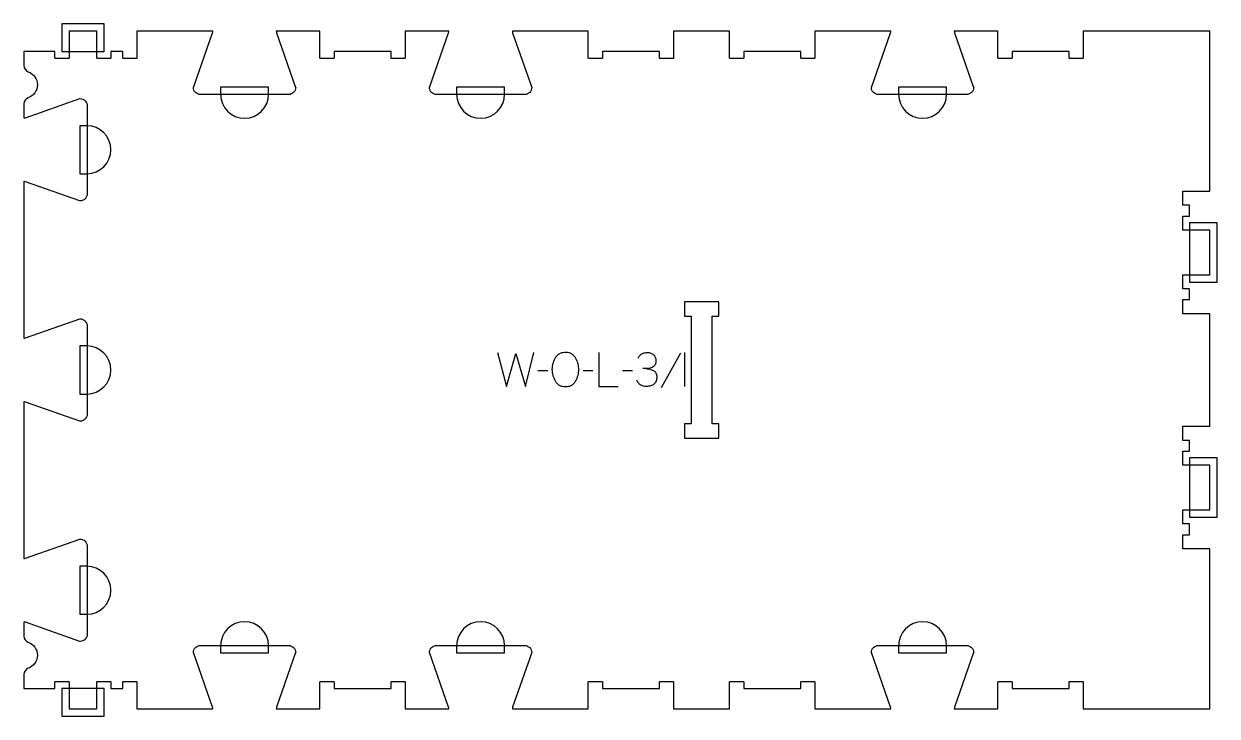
# Model space of a CAD drawing. Extents: x 0 to 1056, y -6 to 606.
import ezdxf

# ---------------------------------------------------------------- set-up
doc = ezdxf.new("R2010")
doc.units = 0
for name, color, linetype in [('1_ANYTOOL_1MMDEEP_LABELS_S', 2, 'CONTINUOUS'), ('3_ANYTOOL_CUTTHROUGH_INSID', 4, 'CONTINUOUS'), ('4_ANYTOOL_CUTTHROUGH_OUTSI', 5, 'CONTINUOUS'), ('5_ANYTOOL_HALF_MILL_9MM_IN', 3, 'CONTINUOUS')]:
    doc.layers.add(name, color=color, linetype=linetype)

msp = doc.modelspace()

# ---------------------------------------------------------------- linework, layer by layer
at = {"layer": '1_ANYTOOL_1MMDEEP_LABELS_S'}
for p, q in [((581.05671, 314.728573), (563.870996, 283.957144)), ((584.570996, 315.200001), (584.570996, 285.200001)), ((463.628139, 299.085716), (454.842424, 299.000001)), ((503.65671, 299.085716), (494.870996, 299.000001)), ((538.542424, 299.085716), (529.75671, 299.000001))]:
    msp.add_line(p, q, dxfattribs=at)
for points in [[(419.270996, 315.200001), (426.985281, 285.200001), (435.428139, 314.300001), (443.913853, 285.200001), (451.413853, 315.200001)], [(508.799567, 315.200001), (508.799567, 285.200001), (525.899567, 285.200001)]]:
    msp.add_lwpolyline(points, dxfattribs=at)
msp.add_lwpolyline([(479.699567, 315.542858, -0.064784), (482.373522, 315.194937, -0.088904), (484.799567, 314.064287, -0.05419), (486.722132, 312.372157, -0.051179), (488.249567, 310.314287, -0.041653), (489.431767, 307.885514, -0.036749), (490.220996, 305.300001, -0.024892), (490.678775, 302.680738, -0.030823), (490.842424, 300.028573, -0.034269), (490.665905, 297.456076, -0.031918), (490.151353, 294.928573, -0.031725), (489.263166, 292.319176, -0.026303), (488.078139, 289.828573, -0.058719), (486.554358, 287.666825, -0.077745), (484.515639, 286.003573, -0.077243), (482.02865, 285.024735, -0.055252), (479.35671, 284.728573, -0.054051), (476.602785, 285.027152, -0.077615), (474.037067, 286.025001, -0.078558), (471.961994, 287.712075, -0.060481), (470.420996, 289.914287, -0.02629), (469.234335, 292.453506, -0.031299), (468.347781, 295.110716, -0.031469), (467.832743, 297.697531, -0.033416), (467.65671, 300.328573, -0.032847), (467.835388, 303.045521, -0.035049), (468.379924, 305.712501, -0.03503), (469.295898, 308.28954, -0.032231), (470.549567, 310.72143, -0.062518), (472.171456, 312.788524, -0.074052), (474.283496, 314.337501, -0.072322), (476.910349, 315.268392, -0.049083)], format="xyb", close=True, dxfattribs=at)
for points in [[(543.513853, 310.27143, -0.060092), (544.90207, 312.357563, -0.080583), (546.803139, 313.967858, -0.079919), (549.159204, 314.915624, -0.055798), (551.699567, 315.200001, -0.035013), (553.255467, 315.090914, -0.047512), (554.76921, 314.728573, -0.048382), (556.058635, 314.142533, -0.050886), (557.20671, 313.314287, -0.060051), (558.132614, 312.267499, -0.058597), (558.787067, 311.032144, -0.056917), (559.183197, 309.521229, -0.03878), (559.285281, 307.957144, -0.02544), (559.222266, 306.719427, -0.041152), (558.995996, 305.503573, -0.042175), (558.652182, 304.563302, -0.059142), (558.128139, 303.714287, -0.068767), (556.837442, 302.481792, -0.072211), (555.25671, 301.657144, -0.043093), (553.429598, 301.189551, -0.035742), (551.549567, 301.014287, -0.002283), (549.696103, 300.982894, -0.003092), (547.842424, 300.97143)], [(550.628139, 300.97143, -0.052004), (553.961221, 300.458627, -0.057563), (557.099567, 299.235716, -0.070633), (558.374103, 298.311112, -0.079113), (559.317424, 297.055358, -0.075641), (559.894212, 295.4005, -0.046128), (560.05671, 293.642858, -0.033924), (559.923113, 291.676084, -0.057836), (559.435281, 289.775001, -0.060832), (558.676304, 288.346027, -0.072757), (557.570996, 287.17143, -0.05358), (556.176404, 286.290348, -0.043301), (554.635281, 285.692858, -0.042335), (552.736794, 285.310609, -0.028525), (550.799567, 285.200001, -0.059964), (548.088066, 285.526359, -0.089395), (545.613853, 286.625001, -0.089624), (543.689686, 288.509448, -0.061164), (542.399567, 290.900001)]]:
    msp.add_lwpolyline(points, format="xyb", dxfattribs=at)
at = {"layer": '3_ANYTOOL_CUTTHROUGH_INSID'}
msp.add_lwpolyline([(615, 360), (584.5, 360), (584.5, 347.5), (590.5, 347.5), (590.5, 252), (584.5, 252), (584.5, 239.5), (615, 239.5), (615, 252), (609, 252), (609, 347.5), (615, 347.5)], close=True, dxfattribs=at)
at = {"layer": '4_ANYTOOL_CUTTHROUGH_OUTSI'}
msp.add_lwpolyline([(749.75, 0), (767.191563, 0, 0.061784), (766.956569, 1.39487), (750.061035, 49.667412, -0.084368), (750.047, 49.75, -0.414214), (756.297, 56), (834.297, 56, -0.414214), (840.547, 49.75, -0.084368), (840.532965, 49.667412), (823.633852, 1.383805, 0.061178), (823.402437, 0), (862, 0), (862, 23.75, -0.414214), (862.25, 24), (874.25, 24, -0.414214), (874.5, 23.75), (874.5, 18), (925, 18), (925, 23.75, -0.414214), (925.25, 24), (937.25, 24, -0.414214), (937.5, 23.75), (937.5, 0), (1049.5, 0), (1049.5, 141.5), (1025.75, 141.5, -0.414214), (1025.5, 141.75), (1025.5, 153.75, -0.414214), (1025.75, 154), (1031.5, 154), (1031.5, 163.5), (1025.75, 163.5, -0.414214), (1025.5, 163.75), (1025.5, 175.75, -0.414214), (1025.75, 176), (1049.5, 176), (1049.5, 215.5), (1025.75, 215.5, -0.414214), (1025.5, 215.75), (1025.5, 227.75, -0.414214), (1025.75, 228), (1031.5, 228), (1031.5, 237.5), (1025.75, 237.5, -0.414214), (1025.5, 237.75), (1025.5, 249.75, -0.414214), (1025.75, 250), (1049.5, 250), (1049.5, 349.5), (1025.75, 349.5, -0.414214), (1025.5, 349.75), (1025.5, 361.75, -0.414214), (1025.75, 362), (1031.5, 362), (1031.5, 371.5), (1025.75, 371.5, -0.414214), (1025.5, 371.75), (1025.5, 383.75, -0.414214), (1025.75, 384), (1049.5, 384), (1049.5, 423.5), (1025.75, 423.5, -0.414214), (1025.5, 423.75), (1025.5, 435.75, -0.414214), (1025.75, 436), (1031.5, 436), (1031.5, 445.5), (1025.75, 445.5, -0.414214), (1025.5, 445.75), (1025.5, 457.75, -0.414214), (1025.75, 458), (1049.5, 458), (1049.5, 599.5), (937.5, 599.5), (937.5, 575.75, -0.414214), (937.25, 575.5), (925.25, 575.5, -0.414214), (925, 575.75), (925, 581.5), (874.5, 581.5), (874.5, 575.75, -0.414214), (874.25, 575.5), (862.25, 575.5, -0.414214), (862, 575.75), (862, 599.5), (823.402437, 599.5, 0.061784), (823.637431, 598.10513), (840.532965, 549.832588, -0.084368), (840.547, 549.75, -0.414214), (834.297, 543.5), (756.297, 543.5, -0.414214), (750.047, 549.75, -0.084368), (750.061035, 549.832588), (766.960148, 598.116195, 0.061178), (767.191563, 599.5), (749.75, 599.5), (700, 599.5), (700, 575.75, -0.414214), (699.75, 575.5), (687.75, 575.5, -0.414214), (687.5, 575.75), (687.5, 581.5), (637, 581.5), (637, 575.75, -0.414214), (636.75, 575.5), (624.75, 575.5, -0.414214), (624.5, 575.75), (624.5, 599.5), (575, 599.5), (575, 575.75, -0.414214), (574.75, 575.5), (562.75, 575.5, -0.414214), (562.5, 575.75), (562.5, 581.5), (512, 581.5), (512, 575.75, -0.414214), (511.75, 575.5), (499.75, 575.5, -0.414214), (499.5, 575.75), (499.5, 599.5), (449.75, 599.5), (432.308437, 599.5, 0.061784), (432.543431, 598.10513), (449.438965, 549.832588, -0.084368), (449.453, 549.75, -0.414214), (443.203, 543.5), (365.203, 543.5, -0.414214), (358.953, 549.75, -0.084368), (358.967035, 549.832588), (375.866148, 598.116195, 0.061178), (376.097563, 599.5), (337.5, 599.5), (337.5, 575.75, -0.414214), (337.25, 575.5), (325.25, 575.5, -0.414214), (325, 575.75), (325, 581.5), (274.5, 581.5), (274.5, 575.75, -0.414214), (274.25, 575.5), (262.25, 575.5, -0.414214), (262, 575.75), (262, 599.5), (223.402437, 599.5, 0.061784), (223.637431, 598.10513), (240.532965, 549.832588, -0.084368), (240.547, 549.75, -0.414214), (234.297, 543.5), (156.297, 543.5, -0.414214), (150.047, 549.75, -0.084368), (150.061035, 549.832588), (166.960148, 598.116195, 0.061178), (167.191563, 599.5), (100, 599.5), (100, 575.75, -0.414214), (99.75, 575.5), (87.75, 575.5, -0.414214), (87.5, 575.75), (87.5, 581.5), (77, 581.5), (77, 575.75, -0.414214), (76.75, 575.5), (64.75, 575.5, -0.414214), (64.5, 575.75), (64.5, 599.5), (40, 599.5), (40, 575.75, -0.414214), (39.75, 575.5), (27.75, 575.5, -0.414214), (27.5, 575.75), (27.5, 581.5), (0, 581.5), (0, 569.095563, 0.317837), (3.833333, 563.674411, -0.707107), (3.833333, 540.575589, 0.317837), (0, 535.154437), (0, 522.755437, 0.061784), (1.39487, 522.990431), (49.667412, 539.885965, -0.084368), (49.75, 539.9, -0.414214), (56, 533.65), (56, 455.65, -0.414214), (49.75, 449.4, -0.084368), (49.667412, 449.414035), (1.383805, 466.313148, 0.061178), (0, 466.544563), (0, 327.855437, 0.061784), (1.39487, 328.090431), (49.667412, 344.985965, -0.084368), (49.75, 345, -0.414214), (56, 338.75), (56, 260.75, -0.414214), (49.75, 254.5, -0.084368), (49.667412, 254.514035), (1.383805, 271.413148, 0.061178), (0, 271.644563), (0, 132.955437, 0.061784), (1.39487, 133.190431), (49.667412, 150.085965, -0.084368), (49.75, 150.1, -0.414214), (56, 143.85), (56, 65.85, -0.414214), (49.75, 59.6, -0.084368), (49.667412, 59.614035), (1.383805, 76.513148, 0.061178), (0, 76.744563), (0, 64.345563, 0.317837), (3.833333, 58.924411, -0.707107), (3.833333, 35.825589, 0.317837), (0, 30.404437), (0, 18), (27.5, 18), (27.5, 23.75, -0.414214), (27.75, 24), (39.75, 24, -0.414214), (40, 23.75), (40, 0), (64.5, 0), (64.5, 23.75, -0.414214), (64.75, 24), (76.75, 24, -0.414214), (77, 23.75), (77, 18), (87.5, 18), (87.5, 23.75, -0.414214), (87.75, 24), (99.75, 24, -0.414214), (100, 23.75), (100, 0), (149.75, 0), (167.191563, 0, 0.061784), (166.956569, 1.39487), (150.061035, 49.667412, -0.084368), (150.047, 49.75, -0.414214), (156.297, 56), (234.297, 56, -0.414214), (240.547, 49.75, -0.084368), (240.532965, 49.667412), (223.633852, 1.383805, 0.061178), (223.402437, 0), (262, 0), (262, 23.75, -0.414214), (262.25, 24), (274.25, 24, -0.414214), (274.5, 23.75), (274.5, 18), (325, 18), (325, 23.75, -0.414214), (325.25, 24), (337.25, 24, -0.414214), (337.5, 23.75), (337.5, 0), (376.097563, 0, 0.061784), (375.862569, 1.39487), (358.967035, 49.667412, -0.084368), (358.953, 49.75, -0.414214), (365.203, 56), (443.203, 56, -0.414214), (449.453, 49.75, -0.084368), (449.438965, 49.667412), (432.539852, 1.383805, 0.061178), (432.308437, 0), (499.5, 0), (499.5, 23.75, -0.414214), (499.75, 24), (511.75, 24, -0.414214), (512, 23.75), (512, 18), (562.5, 18), (562.5, 23.75, -0.414214), (562.75, 24), (574.75, 24, -0.414214), (575, 23.75), (575, 0), (624.5, 0), (624.5, 23.75, -0.414214), (624.75, 24), (636.75, 24, -0.414214), (637, 23.75), (637, 18), (687.5, 18), (687.5, 23.75, -0.414214), (687.75, 24), (699.75, 24, -0.414214), (700, 23.75), (700, 0)], format="xyb", close=True, dxfattribs=at)
at = {"layer": '5_ANYTOOL_HALF_MILL_9MM_IN'}
for points in [[(39.5, 581.5), (65, 581.5), (71, 581.5), (71, 599.74), (71, 606), (33.5, 606), (33.5, 599.74), (33.5, 581.5)], [(1031.5, 424), (1031.5, 383.5), (1031.5, 377.5), (1056, 377.5), (1056, 383.76), (1056, 430), (1049.74, 430), (1031.5, 430)], [(1031.5, 216), (1031.5, 175.5), (1031.5, 169.5), (1056, 169.5), (1056, 175.76), (1056, 222), (1049.74, 222), (1031.5, 222)], [(65, 18), (39.5, 18), (33.5, 18), (33.5, -6.5), (39.76, -6.5), (64.74, -6.5), (71, -6.5), (71, 18)]]:
    msp.add_lwpolyline(points, close=True, dxfattribs=at)
for points in [[(174.047, 544), (174.047, 543.75, 1), (216.547, 543.75), (216.547, 550), (174.047, 550)], [(382.953, 544), (382.953, 543.75, 1), (425.453, 543.75), (425.453, 550), (382.953, 550)], [(774.047002, 543.75, 1), (816.547002, 543.75), (816.547002, 550), (774.047002, 550)], [(55.75, 473.4, 1), (55.75, 515.9), (49.5, 515.9), (49.5, 473.4)], [(55.75, 278.5, 1), (55.75, 321), (49.5, 321), (49.5, 278.5)], [(55.75, 83.6, 1), (55.75, 126.1), (49.5, 126.1), (49.5, 83.6)], [(216.547, 55.75, 1), (174.047, 55.75), (174.047, 49.5), (216.547, 49.5)], [(425.453, 55.75, 1), (382.953, 55.75), (382.953, 49.5), (425.453, 49.5)], [(816.547002, 55.5), (816.547002, 55.75, 1), (774.047002, 55.75), (774.047002, 49.5), (816.547002, 49.5)]]:
    msp.add_lwpolyline(points, format="xyb", close=True, dxfattribs=at)

doc.saveas('drawing.dxf')
